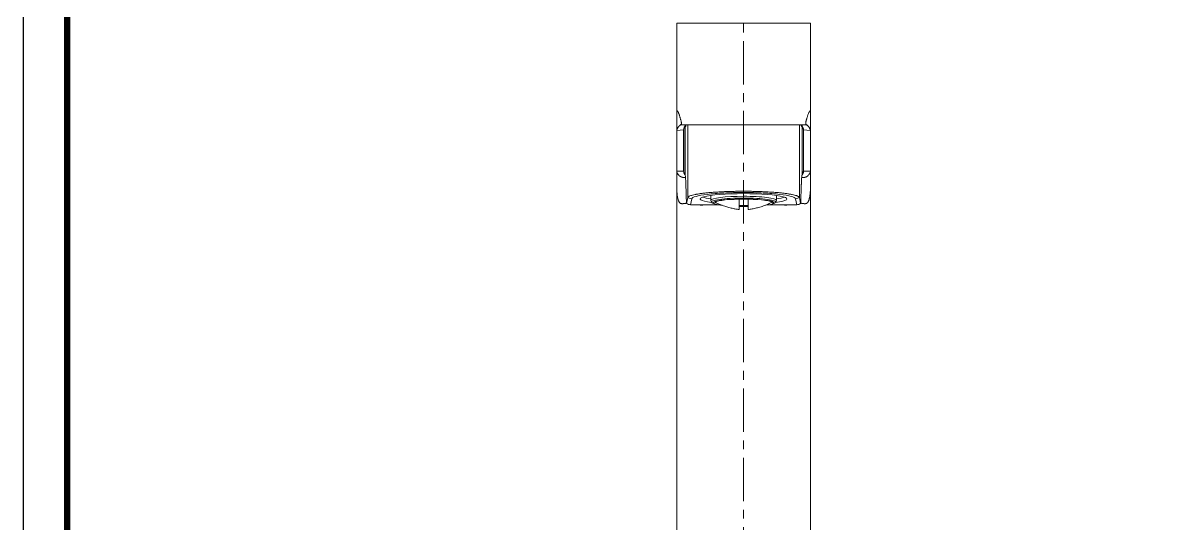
# Model space of a CAD drawing. Extents: x 0 to 790, y 0 to 579.
# Drawn here: x 0 to 331.9, y 239.8 to 384.1 of the extents above; entities that cross this region are included whole.
import ezdxf

# ---------------------------------------------------------------- set-up
doc = ezdxf.new("R2010")
doc.units = 0
doc.header["$LTSCALE"] = 10
doc.header["$MEASUREMENT"] = 0
doc.linetypes.add('CENTER', pattern=[2, 1.25, -0.25, 0.25, -0.25])
doc.layers.get('0').update_dxf_attribs({"linetype": 'CONTINUOUS'})
doc.layers.add('1', color=7, linetype='CONTINUOUS')
doc.layers.add('BODY', color=7, linetype='CONTINUOUS')

msp = doc.modelspace()

# ---------------------------------------------------------------- linework, layer by layer
at = {"ltscale": 0.5}
msp.add_lwpolyline([(0, 0), (789.88, 0), (789.88, 578.76), (0, 578.76)], close=True, dxfattribs=at)
at = {"color": 5, "linetype": 'ByBlock', "lineweight": 200, "const_width": 1.82}
msp.add_lwpolyline([(12.7, 24.78), (777.1, 24.78), (777.1, 565.32), (12.7, 565.32)], close=True, dxfattribs=at)
at = {"layer": '1', "color": 7, "linetype": 'Continuous', "lineweight": 18}
for p, q in [((188.51, 384.11), (188.51, 362.31)), ((207.76, 384.11), (188.51, 384.11)), ((207.76, 384.11), (227.01, 384.11)), ((227.01, 362.31), (227.01, 384.11)), ((188.51, 362.31), (188.51, 224.11)), ((227.01, 224.11), (227.01, 362.31)), ((190.48, 353.35), (188.51, 353.14)), ((190.53, 341.48), (190.53, 353.36)), ((191.67, 354.81), (191.15, 354.81)), ((191.67, 354.81), (223.85, 354.81)), ((224.37, 354.81), (223.85, 354.81)), ((224.99, 341.48), (224.99, 353.36)), ((227, 353.14), (225.04, 353.35)), ((191.01, 339.58), (190.68, 339.58)), ((224.84, 339.58), (224.51, 339.58)), ((191.67, 333.84), (191.31, 332.15)), ((198.31, 334.44), (198.31, 333.05)), ((206.46, 333.36), (206.46, 333.35)), ((207.26, 333.36), (206.46, 333.36)), ((209.06, 333.36), (208.26, 333.36)), ((209.06, 333.36), (209.06, 333.35)), ((217.21, 333.05), (217.21, 334.44)), ((223.85, 333.84), (224.21, 332.15)), ((206.46, 331.34), (207.26, 331.34)), ((208.26, 331.34), (209.06, 331.34))]:
    msp.add_line(p, q, dxfattribs=at)
at = {"layer": '1', "color": 7, "linetype": 'Continuous', "lineweight": 13}
for p, q in [((188.51, 353.14), (188.51, 353.14)), ((190.53, 353.36), (190.48, 353.35)), ((190.48, 341.48), (190.48, 353.35)), ((190.87, 340.5), (190.87, 354.32)), ((191.67, 333.84), (191.67, 354.81)), ((223.85, 333.84), (223.85, 354.81)), ((224.65, 340.5), (224.65, 354.32)), ((225.04, 353.35), (224.99, 353.36)), ((225.04, 341.48), (225.04, 353.35)), ((227, 353.14), (227.01, 353.14)), ((188.51, 341.48), (190.48, 341.48)), ((190.53, 341.48), (190.48, 341.48)), ((225.04, 341.48), (224.99, 341.48)), ((227.01, 341.48), (225.04, 341.48)), ((192.81, 333.49), (192.44, 331.77)), ((207.76, 334.97), (207.76, 334.2)), ((207.76, 334.2), (207.76, 333.68)), ((207.76, 333.68), (207.76, 333.42)), ((223.08, 331.77), (222.71, 333.49)), ((192.44, 331.77), (200.44, 331.75)), ((207.76, 331.51), (207.76, 331.34)), ((215, 331.75), (223.08, 331.77))]:
    msp.add_line(p, q, dxfattribs=at)
at = {"layer": '1', "color": 7, "linetype": 'Continuous', "lineweight": 18}
for centre, start, end in [((192.44, 333.66), 233.0688, 270.0275), ((223.08, 333.66), 270.1786, 306.9312)]:
    msp.add_arc(centre, 1.9, start, end, dxfattribs=at)
for centre, major_axis, ratio, start_param, end_param in [((191.3, 333.66), (0, 1.52), 0.026177, 2.298766, 3.26359), ((207.76, 333.44), (12.5, 0), 0.121869, 1.570796, 3.881585), ((207.76, 334.44), (-12.5, 0), 0.121869, 0.331782, 0.713583), ((207.76, 332.35), (-8.3, 0), 0.121869, 4.869663, 6.283185), ((207.76, 332.65), (8.3, 0), 0.121869, 3.289296, 3.380747), ((207.76, 332.35), (8.75, 0), 0.121869, 1.570796, 2.734167), ((207.76, 332.35), (-8.3, 0), 0.121869, 4.712389, 4.772666), ((207.76, 333.44), (12.5, 0), 0.121869, 5.544715, 7.853982), ((207.76, 332.35), (8.75, 0), 0.121869, 0.319461, 1.570796), ((207.76, 332.35), (-8.3, 0), 0.121869, 4.652112, 4.712389), ((207.76, 332.35), (-8.3, 0), 0.121869, 3.141593, 4.555115), ((207.76, 332.35), (8.75, 0), 0.121869, 5.51536, 5.906243), ((207.76, 332.65), (8.3, 0), 0.121869, 6.042755, 6.135481), ((207.76, 334.44), (12.5, 0), 0.121869, 5.569602, 5.951404), ((224.22, 333.66), (0, -1.52), 0.026177, 6.161054, 7.125983), ((207.76, 332.35), (-8.3, 0), 0.121869, 1.510519, 1.570796), ((207.76, 332.35), (-8.3, 0), 0.121869, 1.570796, 1.631074), ((207.76, 332.35), (8.75, 0), 0.121869, 4.712389, 4.863235)]:
    msp.add_ellipse(centre, major_axis=major_axis, ratio=ratio, start_param=start_param, end_param=end_param, dxfattribs=at)
at = {"layer": '1', "color": 7, "linetype": 'Continuous', "lineweight": 13}
for centre, major_axis, ratio, start_param, end_param in [((192.44, 333.66), (1.86, -0.4), 0.992211, 4.279796, 4.920919), ((207.76, 332.56), (9.24, 0), 0.121869, 1.570796, 3.279675), ((207.76, 333.05), (9.45, 0), 0.121869, 1.570796, 3.136929), ((207.76, 332.35), (8.75, 0), 0.121869, 2.734167, 3.909908), ((207.76, 333.05), (9.45, 0), 0.121869, 6.278522, 7.853982), ((207.76, 332.56), (9.24, 0), 0.121869, 6.155411, 7.853982), ((207.76, 332.35), (8.75, 0), 0.121869, 5.906243, 6.602646), ((223.08, 333.66), (1.86, 0.4), 0.992211, 4.503859, 5.144982), ((207.76, 332.35), (8.75, 0), 0.121869, 4.563163, 4.712389)]:
    msp.add_ellipse(centre, major_axis=major_axis, ratio=ratio, start_param=start_param, end_param=end_param, dxfattribs=at)
at = {"layer": '1', "color": 7, "linetype": 'Continuous', "lineweight": 18}
for points, knots in [([(189.79, 354.92), (189.8, 354.96), (189.81, 355.01), (189.83, 355.09), (189.83, 355.12), (189.84, 355.18), (189.84, 355.24), (189.84, 355.31), (189.83, 355.38), (189.83, 355.42), (189.81, 355.53), (189.8, 355.61), (189.76, 355.78), (189.74, 355.87), (189.69, 356.05), (189.66, 356.15), (189.62, 356.3), (189.61, 356.35), (189.58, 356.45), (189.57, 356.5), (189.52, 356.65), (189.49, 356.76), (189.43, 356.98), (189.4, 357.09), (189.33, 357.31), (189.3, 357.42), (189.24, 357.59), (189.23, 357.64), (189.19, 357.75), (189.17, 357.81), (189.11, 357.97), (189.07, 358.07), (188.98, 358.28), (188.93, 358.37), (188.83, 358.55), (188.78, 358.63), (188.67, 358.78), (188.62, 358.84), (188.54, 358.9), (188.53, 358.92), (188.51, 358.93)], [0, 0, 0, 0, 0.0625, 0.0625, 0.09375, 0.09375, 0.125, 0.15625, 0.15625, 0.1875, 0.1875, 0.25, 0.25, 0.3125, 0.3125, 0.375, 0.375, 0.40625, 0.40625, 0.4375, 0.4375, 0.5, 0.5, 0.5625, 0.5625, 0.625, 0.625, 0.65625, 0.65625, 0.6875, 0.6875, 0.75, 0.75, 0.8125, 0.8125, 0.875, 0.875, 0.9375, 0.9375, 0.9560745, 0.9560745, 0.9560745, 0.9560745]), ([(227.01, 358.93), (226.99, 358.92), (226.98, 358.9), (226.93, 358.86), (226.9, 358.83), (226.86, 358.79), (226.85, 358.77), (226.82, 358.74), (226.8, 358.72), (226.74, 358.63), (226.69, 358.54), (226.59, 358.37), (226.54, 358.27), (226.45, 358.07), (226.41, 357.96), (226.33, 357.75), (226.29, 357.64), (226.22, 357.42), (226.18, 357.31), (226.12, 357.08), (226.09, 356.97), (226.03, 356.76), (226, 356.65), (225.94, 356.44), (225.91, 356.34), (225.86, 356.15), (225.83, 356.05), (225.78, 355.87), (225.76, 355.78), (225.72, 355.61), (225.7, 355.53), (225.69, 355.42), (225.69, 355.38), (225.68, 355.31), (225.68, 355.24), (225.68, 355.18), (225.69, 355.12), (225.69, 355.09), (225.71, 355.01), (225.72, 354.96), (225.73, 354.92)], [0.0439458, 0.0439458, 0.0439458, 0.0439458, 0.0625, 0.0625, 0.09375, 0.09375, 0.109375, 0.109375, 0.125, 0.125, 0.1875, 0.1875, 0.25, 0.25, 0.3125, 0.3125, 0.375, 0.375, 0.4375, 0.4375, 0.5, 0.5, 0.5625, 0.5625, 0.625, 0.625, 0.6875, 0.6875, 0.75, 0.75, 0.8125, 0.8125, 0.84375, 0.84375, 0.875, 0.90625, 0.90625, 0.9375, 0.9375, 1, 1, 1, 1]), ([(188.53, 353.38), (188.53, 353.37), (188.52, 353.36), (188.51, 353.34), (188.51, 353.33)], [0, 0, 0, 0, 0.207629, 0.3018278, 0.3018278, 0.3018278, 0.3018278]), ([(188.54, 353.4), (188.54, 353.4), (188.54, 353.39), (188.53, 353.39), (188.53, 353.39), (188.53, 353.38), (188.53, 353.38), (188.53, 353.38), (188.53, 353.38), (188.53, 353.38), (188.53, 353.38), (188.53, 353.38)], [0, 0, 0, 0, 0.189028, 0.358564, 0.508611, 0.639171, 0.750247, 0.841846, 0.913981, 0.966676, 1, 1, 1, 1]), ([(189.02, 354.24), (189.02, 354.24), (189.01, 354.23), (189, 354.22), (188.99, 354.21), (188.98, 354.19), (188.97, 354.18), (188.96, 354.17), (188.96, 354.16), (188.95, 354.15), (188.94, 354.14), (188.93, 354.12), (188.92, 354.11), (188.92, 354.1), (188.91, 354.09), (188.9, 354.08), (188.89, 354.07), (188.88, 354.06), (188.88, 354.04), (188.87, 354.03), (188.86, 354.02), (188.86, 354.01), (188.85, 354), (188.84, 353.99), (188.84, 353.98), (188.83, 353.97), (188.82, 353.96), (188.82, 353.95), (188.81, 353.94), (188.8, 353.93), (188.8, 353.92), (188.79, 353.91), (188.79, 353.9), (188.78, 353.89), (188.78, 353.88), (188.77, 353.87), (188.77, 353.86), (188.76, 353.85), (188.75, 353.84), (188.75, 353.83), (188.74, 353.82), (188.74, 353.82), (188.73, 353.81), (188.73, 353.8), (188.73, 353.79), (188.72, 353.78), (188.72, 353.77), (188.71, 353.76), (188.71, 353.76), (188.7, 353.75), (188.7, 353.74), (188.69, 353.73), (188.69, 353.73), (188.69, 353.72), (188.68, 353.71), (188.67, 353.69), (188.66, 353.67), (188.65, 353.64), (188.63, 353.62), (188.62, 353.59), (188.6, 353.56), (188.59, 353.52), (188.57, 353.48), (188.55, 353.44), (188.54, 353.41), (188.54, 353.4)], [0, 0, 0, 0, 0.008796, 0.01762, 0.02647, 0.035348, 0.044253, 0.053186, 0.062146, 0.071135, 0.080151, 0.089195, 0.098267, 0.107367, 0.116496, 0.125652, 0.134838, 0.144052, 0.153294, 0.162565, 0.171866, 0.181195, 0.190553, 0.19994, 0.209356, 0.218802, 0.228277, 0.237782, 0.247316, 0.25688, 0.266474, 0.276097, 0.285751, 0.295434, 0.305148, 0.314892, 0.324666, 0.33447, 0.344305, 0.354171, 0.364066, 0.373993, 0.383951, 0.393939, 0.403958, 0.414008, 0.424089, 0.434202, 0.444345, 0.45452, 0.464726, 0.474964, 0.485233, 0.495534, 0.505866, 0.532615, 0.564399, 0.60122, 0.643077, 0.68997, 0.741901, 0.798869, 0.860875, 0.927918, 1, 1, 1, 1]), ([(189.73, 354.83), (189.72, 354.82), (189.71, 354.82), (189.69, 354.81), (189.67, 354.8), (189.66, 354.79), (189.64, 354.78), (189.62, 354.77), (189.6, 354.76), (189.58, 354.74), (189.57, 354.73), (189.55, 354.72), (189.53, 354.71), (189.51, 354.7), (189.49, 354.68), (189.47, 354.67), (189.46, 354.66), (189.44, 354.65), (189.42, 354.63), (189.4, 354.62), (189.38, 354.6), (189.37, 354.59), (189.35, 354.58), (189.33, 354.56), (189.31, 354.55), (189.29, 354.53), (189.28, 354.51), (189.26, 354.5), (189.24, 354.48), (189.22, 354.46), (189.21, 354.45), (189.19, 354.43), (189.17, 354.41), (189.15, 354.4), (189.14, 354.38), (189.12, 354.36), (189.1, 354.34), (189.09, 354.32), (189.07, 354.3), (189.05, 354.28), (189.04, 354.26), (189.03, 354.25), (189.02, 354.24)], [0, 0, 0, 0, 0.02419, 0.048421, 0.072693, 0.097005, 0.121358, 0.145752, 0.170187, 0.194664, 0.219181, 0.243739, 0.268339, 0.29298, 0.317663, 0.342387, 0.367153, 0.39196, 0.416809, 0.4417, 0.466633, 0.491608, 0.516624, 0.541683, 0.566784, 0.591928, 0.617113, 0.642341, 0.667611, 0.692923, 0.718279, 0.743676, 0.769116, 0.794599, 0.820124, 0.845693, 0.871303, 0.896957, 0.922654, 0.948393, 0.974175, 1, 1, 1, 1]), ([(189.72, 354.81), (189.71, 354.81), (189.71, 354.81), (189.72, 354.82), (189.72, 354.82), (189.73, 354.83)], [0, 0, 0, 0, 0.5, 0.5, 1, 1, 1, 1]), ([(191.12, 354.81), (190.89, 354.81), (190.66, 354.81), (190.19, 354.81), (189.95, 354.81), (189.72, 354.81)], [0, 0, 0, 0, 0.481723, 0.481723, 1, 1, 1, 1]), ([(189.73, 354.83), (189.74, 354.84), (189.75, 354.85), (189.77, 354.88), (189.78, 354.9), (189.79, 354.92)], [0, 0, 0, 0, 0.5, 0.5, 1, 1, 1, 1]), ([(190.53, 353.36), (190.53, 353.38), (190.53, 353.4), (190.53, 353.42), (190.53, 353.43), (190.53, 353.45), (190.53, 353.46), (190.53, 353.48), (190.53, 353.5), (190.54, 353.53), (190.54, 353.55), (190.54, 353.58), (190.54, 353.59), (190.55, 353.62), (190.55, 353.63), (190.56, 353.67), (190.56, 353.7), (190.57, 353.73), (190.57, 353.74), (190.58, 353.76), (190.58, 353.77), (190.59, 353.8), (190.6, 353.82), (190.61, 353.87), (190.62, 353.9), (190.64, 353.95), (190.65, 353.98), (190.67, 354.02), (190.68, 354.04), (190.7, 354.08), (190.71, 354.1), (190.73, 354.13), (190.74, 354.15), (190.76, 354.19), (190.78, 354.21), (190.8, 354.25), (190.82, 354.26), (190.84, 354.29), (190.85, 354.3), (190.86, 354.31), (190.86, 354.31), (190.87, 354.31)], [0, 0, 0, 0, 0.015625, 0.015625, 0.023437, 0.023437, 0.03125, 0.03125, 0.046875, 0.046875, 0.0625, 0.0625, 0.078125, 0.078125, 0.09375, 0.09375, 0.125, 0.125, 0.140625, 0.140625, 0.15625, 0.15625, 0.1875, 0.1875, 0.25, 0.25, 0.3125, 0.3125, 0.375, 0.375, 0.4375, 0.4375, 0.5, 0.5, 0.625, 0.625, 0.75, 0.75, 0.875, 0.875, 1, 1, 1, 1]), ([(190.87, 354.31), (190.9, 354.31), (190.93, 354.32), (191, 354.32), (191.04, 354.33), (191.08, 354.33)], [0, 0, 0, 0, 0.44079, 0.44079, 1, 1, 1, 1]), ([(191.08, 354.34), (191.09, 354.35), (191.09, 354.35), (191.09, 354.36), (191.09, 354.37), (191.1, 354.39), (191.1, 354.4), (191.1, 354.42), (191.11, 354.44), (191.11, 354.49), (191.12, 354.53), (191.12, 354.61), (191.13, 354.65), (191.13, 354.69)], [0, 0, 0, 0, 0.125, 0.125, 0.25, 0.25, 0.375, 0.375, 0.5, 0.5, 0.75, 0.75, 1, 1, 1, 1]), ([(224.39, 354.69), (224.39, 354.65), (224.4, 354.61), (224.4, 354.53), (224.41, 354.49), (224.42, 354.42), (224.42, 354.4), (224.43, 354.37), (224.43, 354.36), (224.43, 354.35), (224.43, 354.35), (224.44, 354.34)], [0, 0, 0, 0, 0.25, 0.25, 0.5, 0.5, 0.75, 0.75, 0.875, 0.875, 1, 1, 1, 1]), ([(225.8, 354.81), (225.57, 354.81), (225.33, 354.81), (224.86, 354.81), (224.63, 354.81), (224.4, 354.81)], [0, 0, 0, 0, 0.51842, 0.51842, 1, 1, 1, 1]), ([(224.44, 354.33), (224.47, 354.33), (224.5, 354.33), (224.57, 354.32), (224.61, 354.32), (224.65, 354.31)], [0, 0, 0, 0, 0.425732, 0.425732, 1, 1, 1, 1]), ([(224.65, 354.31), (224.65, 354.31), (224.66, 354.31), (224.67, 354.3), (224.68, 354.29), (224.7, 354.26), (224.72, 354.25), (224.74, 354.21), (224.76, 354.19), (224.78, 354.15), (224.79, 354.13), (224.81, 354.1), (224.82, 354.08), (224.83, 354.05), (224.84, 354.04), (224.85, 354.02), (224.85, 354.01), (224.87, 353.98), (224.88, 353.95), (224.9, 353.9), (224.91, 353.87), (224.92, 353.81), (224.93, 353.8), (224.94, 353.76), (224.95, 353.74), (224.95, 353.7), (224.96, 353.69), (224.96, 353.67), (224.96, 353.66), (224.97, 353.62), (224.98, 353.59), (224.98, 353.55), (224.98, 353.53), (224.99, 353.5), (224.99, 353.48), (224.99, 353.45), (224.99, 353.43), (224.99, 353.39), (224.99, 353.38), (224.99, 353.36)], [0, 0, 0, 0, 0.125, 0.125, 0.25, 0.25, 0.375, 0.375, 0.5, 0.5, 0.5625, 0.5625, 0.625, 0.625, 0.65625, 0.65625, 0.6875, 0.6875, 0.75, 0.75, 0.8125, 0.8125, 0.84375, 0.84375, 0.875, 0.875, 0.890625, 0.890625, 0.90625, 0.90625, 0.9375, 0.9375, 0.953125, 0.953125, 0.96875, 0.96875, 0.984375, 0.984375, 1, 1, 1, 1]), ([(225.73, 354.92), (225.74, 354.9), (225.75, 354.88), (225.77, 354.85), (225.78, 354.84), (225.79, 354.83)], [0, 0, 0, 0, 0.5, 0.5, 1, 1, 1, 1]), ([(225.79, 354.83), (225.86, 354.8), (225.92, 354.76), (226.01, 354.7), (226.05, 354.68), (226.11, 354.64), (226.14, 354.61), (226.2, 354.56), (226.23, 354.54), (226.29, 354.48), (226.32, 354.46), (226.38, 354.4), (226.41, 354.37), (226.46, 354.31), (226.49, 354.28), (226.51, 354.25)], [0, 0, 0, 0, 0.25, 0.25, 0.375, 0.375, 0.5, 0.5, 0.625, 0.625, 0.75, 0.75, 0.875, 0.875, 1, 1, 1, 1]), ([(225.79, 354.83), (225.8, 354.82), (225.8, 354.82), (225.81, 354.81), (225.81, 354.81), (225.8, 354.81)], [0, 0, 0, 0, 0.5, 0.5, 1, 1, 1, 1]), ([(226.51, 354.25), (226.55, 354.2), (226.58, 354.16), (226.63, 354.09), (226.64, 354.07), (226.67, 354.03), (226.68, 354), (226.71, 353.96), (226.72, 353.94), (226.75, 353.9), (226.76, 353.88), (226.79, 353.83), (226.81, 353.79), (226.84, 353.72), (226.86, 353.69), (226.89, 353.63), (226.9, 353.6), (226.92, 353.56), (226.93, 353.55), (226.94, 353.52), (226.95, 353.5), (226.96, 353.47), (226.96, 353.46), (226.97, 353.44), (226.97, 353.44), (226.97, 353.43), (226.98, 353.43), (226.98, 353.42), (226.98, 353.41), (226.98, 353.41), (226.98, 353.41), (226.98, 353.4), (226.99, 353.4), (226.99, 353.4)], [0, 0, 0, 0, 0.125, 0.125, 0.1875, 0.1875, 0.25, 0.25, 0.3125, 0.3125, 0.375, 0.375, 0.5, 0.5, 0.625, 0.625, 0.75, 0.75, 0.8125, 0.8125, 0.875, 0.875, 0.9375, 0.9375, 0.953125, 0.953125, 0.96875, 0.96875, 0.984375, 0.984375, 0.992188, 0.992188, 1, 1, 1, 1]), ([(227.01, 353.33), (227.01, 353.34), (227, 353.36), (226.99, 353.37), (226.99, 353.38)], [0.6948443, 0.6948443, 0.6948443, 0.6948443, 0.7887907, 1, 1, 1, 1]), ([(190.18, 339.64), (190.2, 339.63), (190.25, 339.62), (190.32, 339.61), (190.39, 339.6), (190.43, 339.6), (190.46, 339.59), (190.5, 339.59), (190.54, 339.58), (190.58, 339.58), (190.63, 339.58), (190.66, 339.58), (190.68, 339.58)], [0, 0, 0, 0, 0.125079, 0.289747, 0.455109, 0.510942, 0.57411, 0.644615, 0.722457, 0.807634, 0.900149, 1, 1, 1, 1]), ([(190.82, 340.56), (190.81, 340.57), (190.8, 340.58), (190.78, 340.61), (190.77, 340.62), (190.75, 340.66), (190.74, 340.68), (190.71, 340.72), (190.7, 340.75), (190.68, 340.79), (190.67, 340.8), (190.66, 340.84), (190.65, 340.85), (190.63, 340.89), (190.63, 340.91), (190.61, 340.96), (190.6, 340.98), (190.59, 341.03), (190.58, 341.06), (190.57, 341.11), (190.57, 341.12), (190.56, 341.16), (190.55, 341.17), (190.55, 341.21), (190.54, 341.23), (190.54, 341.27), (190.54, 341.28), (190.54, 341.3), (190.53, 341.31), (190.53, 341.35), (190.53, 341.37), (190.53, 341.41), (190.53, 341.42), (190.53, 341.45), (190.53, 341.46), (190.53, 341.48)], [0, 0, 0, 0, 0.125, 0.125, 0.25, 0.25, 0.375, 0.375, 0.5, 0.5, 0.5625, 0.5625, 0.625, 0.625, 0.6875, 0.6875, 0.75, 0.75, 0.8125, 0.8125, 0.84375, 0.84375, 0.875, 0.875, 0.90625, 0.90625, 0.921875, 0.921875, 0.9375, 0.9375, 0.96875, 0.96875, 0.984375, 0.984375, 1, 1, 1, 1]), ([(190.87, 340.5), (190.86, 340.51), (190.86, 340.52), (190.84, 340.54), (190.83, 340.55), (190.82, 340.56)], [0, 0, 0, 0, 0.5, 0.5, 1, 1, 1, 1]), ([(191.07, 338.72), (191.06, 338.98), (191.03, 339.34), (191, 339.68), (190.99, 339.81), (190.98, 339.87), (190.98, 339.89), (190.98, 339.93), (190.98, 339.95), (190.96, 340.12), (190.94, 340.23), (190.9, 340.41), (190.89, 340.47), (190.87, 340.5)], [0, 0, 0, 0, 0.25, 0.375, 0.4375, 0.4375, 0.46875, 0.46875, 0.5, 0.5, 0.75, 0.75, 1, 1, 1, 1]), ([(191.12, 337.55), (191.11, 337.67), (191.11, 337.78), (191.1, 337.95), (191.1, 338), (191.1, 338.11), (191.1, 338.16), (191.09, 338.31), (191.09, 338.41), (191.08, 338.53), (191.08, 338.57), (191.08, 338.65), (191.08, 338.68), (191.07, 338.72)], [0, 0, 0, 0, 0.25, 0.25, 0.375, 0.375, 0.5, 0.5, 0.75, 0.75, 0.875, 0.875, 1, 1, 1, 1]), ([(224.45, 338.72), (224.44, 338.69), (224.44, 338.65), (224.44, 338.57), (224.44, 338.53), (224.43, 338.45), (224.43, 338.4), (224.43, 338.31), (224.43, 338.26), (224.42, 338.16), (224.42, 338.11), (224.42, 338), (224.42, 337.95), (224.41, 337.78), (224.41, 337.67), (224.4, 337.55)], [0, 0, 0, 0, 0.125, 0.125, 0.25, 0.25, 0.375, 0.375, 0.5, 0.5, 0.625, 0.625, 0.75, 0.75, 1, 1, 1, 1]), ([(224.65, 340.5), (224.63, 340.47), (224.62, 340.41), (224.59, 340.28), (224.58, 340.23), (224.57, 340.15), (224.57, 340.14), (224.56, 340.1), (224.56, 340.09), (224.55, 340.04), (224.52, 339.72), (224.48, 339.25), (224.45, 338.72)], [0, 0, 0, 0, 0.25, 0.25, 0.375, 0.375, 0.40625, 0.40625, 0.4375, 0.4375, 0.5, 1, 1, 1, 1]), ([(224.7, 340.56), (224.69, 340.55), (224.68, 340.54), (224.66, 340.52), (224.66, 340.51), (224.65, 340.5)], [0, 0, 0, 0, 0.5, 0.5, 1, 1, 1, 1]), ([(224.99, 341.48), (224.99, 341.45), (224.99, 341.42), (224.99, 341.39), (224.99, 341.37), (224.99, 341.35), (224.99, 341.33), (224.98, 341.3), (224.98, 341.28), (224.98, 341.24), (224.97, 341.23), (224.97, 341.21), (224.97, 341.2), (224.97, 341.17), (224.96, 341.16), (224.95, 341.12), (224.95, 341.11), (224.94, 341.07), (224.94, 341.06), (224.93, 341.03), (224.93, 341.02), (224.92, 340.98), (224.91, 340.96), (224.89, 340.91), (224.88, 340.89), (224.87, 340.86), (224.86, 340.84), (224.85, 340.81), (224.85, 340.8), (224.84, 340.79), (224.84, 340.78), (224.82, 340.75), (224.81, 340.72), (224.78, 340.68), (224.77, 340.66), (224.75, 340.62), (224.74, 340.61), (224.72, 340.58), (224.71, 340.57), (224.7, 340.56)], [0, 0, 0, 0, 0.03125, 0.03125, 0.046875, 0.046875, 0.0625, 0.0625, 0.09375, 0.09375, 0.109375, 0.109375, 0.125, 0.125, 0.15625, 0.15625, 0.1875, 0.1875, 0.21875, 0.21875, 0.25, 0.25, 0.3125, 0.3125, 0.375, 0.375, 0.4375, 0.4375, 0.46875, 0.46875, 0.5, 0.5, 0.625, 0.625, 0.75, 0.75, 0.875, 0.875, 1, 1, 1, 1]), ([(191.14, 336.68), (191.14, 336.75), (191.14, 336.81), (191.13, 336.95), (191.13, 337.02), (191.13, 337.12), (191.13, 337.16), (191.12, 337.24), (191.12, 337.27), (191.12, 337.39), (191.12, 337.47), (191.12, 337.55)], [0, 0, 0, 0, 0.25, 0.25, 0.5, 0.5, 0.625, 0.625, 0.75, 0.75, 1, 1, 1, 1]), ([(191.15, 336.62), (191.15, 336.62), (191.15, 336.63), (191.15, 336.64), (191.15, 336.65), (191.15, 336.66), (191.15, 336.67), (191.14, 336.68)], [0, 0, 0, 0, 0.278191, 0.278191, 0.556383, 0.556383, 1, 1, 1, 1]), ([(191.27, 332.65), (191.26, 333.03), (191.25, 333.4), (191.24, 333.94), (191.23, 334.12), (191.22, 334.46), (191.22, 334.63), (191.21, 334.97), (191.2, 335.13), (191.19, 335.45), (191.18, 335.91), (191.16, 336.34), (191.15, 336.62)], [0, 0, 0, 0, 0.25, 0.25, 0.375, 0.375, 0.5, 0.5, 0.625, 0.625, 0.75, 1, 1, 1, 1]), ([(223.85, 333.86), (223.83, 333.92), (223.78, 333.98), (223.65, 334.1), (223.55, 334.16), (223.42, 334.22), (223.41, 334.23), (223.38, 334.24), (223.36, 334.25), (223.31, 334.27), (223.21, 334.31), (223.1, 334.36), (222.85, 334.44), (222.66, 334.49), (222.25, 334.6), (222.02, 334.65), (221.64, 334.73), (221.51, 334.75), (221.3, 334.79), (221.23, 334.8), (221.08, 334.83), (221.01, 334.84), (220.64, 334.9), (220.33, 334.95), (219.66, 335.04), (219.31, 335.08), (218.57, 335.16), (218.19, 335.2), (217.68, 335.25), (217.58, 335.26), (217.42, 335.27), (217.37, 335.27), (217.27, 335.28), (217.01, 335.31), (216.74, 335.33), (216.09, 335.38), (215.21, 335.43), (214.28, 335.48), (213.56, 335.52), (213.32, 335.53), (212.95, 335.54), (212.83, 335.55), (212.64, 335.55), (212.58, 335.56), (212.46, 335.56), (212.4, 335.56), (211.84, 335.58), (211.33, 335.6), (210.33, 335.62), (209.82, 335.63), (208.8, 335.64), (208.28, 335.64), (207.64, 335.64), (207.51, 335.64), (207.31, 335.64), (207.25, 335.64), (207.12, 335.64), (206.79, 335.64), (206.47, 335.64), (205.7, 335.63), (204.68, 335.61), (203.68, 335.58), (202.94, 335.56), (202.7, 335.55), (202.33, 335.53), (202.21, 335.53), (202.03, 335.52), (201.97, 335.52), (201.85, 335.51), (201.3, 335.49), (200.78, 335.46), (199.87, 335.4), (199.42, 335.38), (198.56, 335.31), (198.15, 335.28), (197.64, 335.23), (197.54, 335.22), (197.39, 335.21), (197.34, 335.2), (197.24, 335.19), (197, 335.17), (196.76, 335.14), (196.21, 335.08), (195.51, 334.99), (194.88, 334.9), (194.44, 334.83), (194.29, 334.81), (194.09, 334.77), (194.02, 334.76), (193.92, 334.74), (193.89, 334.73), (193.82, 334.72), (193.79, 334.71), (193.5, 334.65), (193.27, 334.6), (192.85, 334.49), (192.67, 334.44), (192.34, 334.33), (192.2, 334.27), (192.05, 334.2), (192.03, 334.19), (191.97, 334.16), (191.95, 334.14), (191.88, 334.1), (191.84, 334.07), (191.73, 333.98), (191.69, 333.92), (191.67, 333.86)], [0, 0, 0, 0, 0.03125, 0.03125, 0.0625, 0.0625, 0.066406, 0.066406, 0.070312, 0.070312, 0.078125, 0.09375, 0.09375, 0.125, 0.125, 0.15625, 0.15625, 0.171875, 0.171875, 0.179687, 0.179687, 0.1875, 0.1875, 0.21875, 0.21875, 0.25, 0.25, 0.28125, 0.28125, 0.289062, 0.289062, 0.292969, 0.292969, 0.296875, 0.3125, 0.3125, 0.34375, 0.375, 0.375, 0.390625, 0.390625, 0.398437, 0.398437, 0.402344, 0.402344, 0.40625, 0.40625, 0.4375, 0.4375, 0.46875, 0.46875, 0.5, 0.5, 0.507812, 0.507812, 0.511719, 0.511719, 0.515625, 0.53125, 0.53125, 0.5625, 0.59375, 0.59375, 0.609375, 0.609375, 0.617187, 0.617187, 0.621094, 0.621094, 0.625, 0.65625, 0.65625, 0.6875, 0.6875, 0.71875, 0.71875, 0.726562, 0.726562, 0.730469, 0.730469, 0.734375, 0.75, 0.75, 0.78125, 0.8125, 0.8125, 0.828125, 0.828125, 0.835937, 0.835937, 0.839844, 0.839844, 0.84375, 0.84375, 0.875, 0.875, 0.90625, 0.90625, 0.9375, 0.9375, 0.945312, 0.945312, 0.953125, 0.953125, 0.96875, 0.96875, 1, 1, 1, 1]), ([(224.37, 336.62), (224.36, 336.34), (224.35, 336.05), (224.33, 335.6), (224.33, 335.44), (224.32, 335.13), (224.31, 334.96), (224.3, 334.63), (224.3, 334.46), (224.29, 334.12), (224.27, 333.59), (224.26, 333.03), (224.25, 332.65)], [0, 0, 0, 0, 0.25, 0.25, 0.375, 0.375, 0.5, 0.5, 0.625, 0.625, 0.75, 1, 1, 1, 1]), ([(224.4, 337.55), (224.4, 337.47), (224.4, 337.39), (224.4, 337.27), (224.4, 337.24), (224.39, 337.16), (224.39, 337.12), (224.39, 337.02), (224.39, 336.95), (224.38, 336.81), (224.38, 336.75), (224.37, 336.68)], [0, 0, 0, 0, 0.25, 0.25, 0.375, 0.375, 0.5, 0.5, 0.75, 0.75, 1, 1, 1, 1]), ([(224.37, 336.68), (224.37, 336.68), (224.37, 336.67), (224.37, 336.66), (224.37, 336.65), (224.37, 336.64), (224.37, 336.63), (224.37, 336.62)], [0, 0, 0, 0, 0.278191, 0.278191, 0.556383, 0.556383, 1, 1, 1, 1]), ([(198.32, 333.08), (198.31, 333.06), (198.29, 332.93), (198.39, 332.66), (198.52, 332.47), (198.61, 332.4), (198.63, 332.38)], [0, 0, 0, 0, 0.04153, 0.467085, 0.865868, 1, 1, 1, 1]), ([(198.63, 332.38), (198.68, 332.34), (198.83, 332.22), (199.14, 332.07), (199.54, 331.94), (199.91, 331.86), (200.06, 331.83)], [0, 0, 0, 0, 0.131388, 0.385039, 0.78208, 1, 1, 1, 1]), ([(199.73, 332.41), (199.83, 332.35), (200.35, 332.08), (201.32, 331.67), (202.6, 331.21), (203.82, 330.86), (204.94, 330.62), (205.82, 330.47), (206.3, 330.42), (206.46, 330.41)], [0, 0, 0, 0, 0.048242, 0.249975, 0.442426, 0.623134, 0.788, 0.931273, 1, 1, 1, 1]), ([(206.46, 330.4), (206.46, 330.4), (206.46, 330.4), (206.46, 330.4), (206.46, 330.41), (206.46, 330.42), (206.46, 330.42), (206.46, 330.45), (206.46, 330.47), (206.46, 330.51), (206.46, 330.53), (206.46, 330.59), (206.46, 330.63), (206.46, 330.7), (206.46, 330.73), (206.46, 330.82), (206.46, 330.86), (206.46, 331), (206.46, 331.1), (206.46, 331.27), (206.46, 331.32), (206.46, 331.41), (206.46, 331.44), (206.46, 331.5), (206.46, 331.54), (206.46, 331.7), (206.46, 331.83), (206.46, 332.12), (206.46, 332.27), (206.46, 332.68), (206.46, 332.95), (206.46, 333.24)], [0, 0, 0, 0, 0.027218, 0.027218, 0.054728, 0.054728, 0.109748, 0.109748, 0.164768, 0.164768, 0.219788, 0.219788, 0.274808, 0.274808, 0.329829, 0.329829, 0.384849, 0.384849, 0.494889, 0.494889, 0.549909, 0.549909, 0.577419, 0.577419, 0.604929, 0.604929, 0.714969, 0.714969, 0.825009, 0.825009, 1, 1, 1, 1]), ([(209.06, 333.23), (209.06, 332.94), (209.06, 332.67), (209.06, 332.27), (209.06, 332.12), (209.06, 331.83), (209.06, 331.7), (209.06, 331.44), (209.06, 331.32), (209.06, 331.1), (209.06, 331), (209.06, 330.86), (209.06, 330.82), (209.06, 330.75), (209.06, 330.73), (209.06, 330.69), (209.06, 330.68), (209.06, 330.62), (209.06, 330.59), (209.06, 330.53), (209.06, 330.51), (209.06, 330.47), (209.06, 330.45), (209.06, 330.42), (209.06, 330.42), (209.06, 330.4), (209.06, 330.4), (209.06, 330.4), (209.06, 330.4), (209.06, 330.4)], [0, 0, 0, 0, 0.172899, 0.172899, 0.283096, 0.283096, 0.393293, 0.393293, 0.50349, 0.50349, 0.613687, 0.613687, 0.668786, 0.668786, 0.696335, 0.696335, 0.723885, 0.723885, 0.778983, 0.778983, 0.834082, 0.834082, 0.88918, 0.88918, 0.944279, 0.944279, 0.999377, 0.999377, 1, 1, 1, 1]), ([(209.06, 330.41), (209.25, 330.42), (209.85, 330.49), (210.87, 330.67), (212.15, 330.98), (213.5, 331.4), (214.72, 331.88), (215.46, 332.24), (215.75, 332.39)], [0, 0, 0, 0, 0.084459, 0.262441, 0.443443, 0.64656, 0.864598, 1, 1, 1, 1]), ([(216.06, 331.98), (216.1, 331.99), (216.36, 332.06), (216.61, 332.16), (216.85, 332.34), (216.92, 332.41)], [0, 0, 0, 0, 0.120367, 0.710781, 1, 1, 1, 1]), ([(216.92, 332.41), (216.93, 332.42), (217.01, 332.48), (217.15, 332.68), (217.19, 332.9), (217.2, 333.02)], [0, 0, 0, 0, 0.094431, 0.578032, 1, 1, 1, 1]), ([(200.06, 331.83), (200.13, 331.81), (200.44, 331.74), (200.96, 331.66), (201.41, 331.61), (201.56, 331.59)], [0, 0, 0, 0, 0.202123, 0.747812, 1, 1, 1, 1]), ([(206.38, 331.29), (206.46, 331.29), (206.92, 331.28), (207.38, 331.28), (207.76, 331.28)], [0, 0, 0, 0, 0.179064, 1, 1, 1, 1])]:
    msp.add_open_spline(points, degree=3, knots=knots, dxfattribs=at)
at = {"layer": '1', "color": 7, "linetype": 'Continuous', "lineweight": 13}
for points in [[(188.53, 353.38), (188.52, 353.3), (188.51, 353.22), (188.51, 353.14)], [(189.01, 354.25), (189.04, 354.3), (189.08, 354.35), (189.11, 354.41)], [(190.48, 353.35), (190.48, 353.91), (190.75, 354.45), (191.17, 354.81)], [(225.04, 353.35), (225.04, 353.91), (224.78, 354.45), (224.36, 354.81)], [(226.51, 354.25), (226.48, 354.3), (226.44, 354.35), (226.41, 354.41)]]:
    msp.add_open_spline(points, degree=3, dxfattribs=at)
for points, knots in [([(188.53, 353.4), (188.54, 353.4), (188.54, 353.42), (188.54, 353.43), (188.55, 353.45), (188.55, 353.47), (188.56, 353.48), (188.56, 353.49), (188.57, 353.51), (188.57, 353.52), (188.58, 353.55), (188.59, 353.57), (188.6, 353.59), (188.61, 353.61), (188.62, 353.63), (188.63, 353.66), (188.64, 353.68), (188.65, 353.7), (188.66, 353.73), (188.68, 353.76), (188.7, 353.79), (188.72, 353.83), (188.74, 353.87), (188.76, 353.91), (188.78, 353.95), (188.8, 353.99), (188.82, 354.02), (188.83, 354.04), (188.84, 354.06), (188.86, 354.08), (188.87, 354.1), (188.89, 354.13), (188.92, 354.17), (188.94, 354.2), (188.96, 354.23), (188.98, 354.26), (189.01, 354.29), (189.03, 354.32), (189.05, 354.35), (189.08, 354.38), (189.1, 354.4), (189.11, 354.41)], [0, 0, 0, 0, 0.019223, 0.037233, 0.054208, 0.070309, 0.085653, 0.100319, 0.116588, 0.140339, 0.170633, 0.206525, 0.231821, 0.258656, 0.286838, 0.316175, 0.34649, 0.377646, 0.40957, 0.442253, 0.486528, 0.528685, 0.56899, 0.607675, 0.644929, 0.680935, 0.715831, 0.72649, 0.740699, 0.758323, 0.779201, 0.80317, 0.830104, 0.859927, 0.879348, 0.898849, 0.918494, 0.938355, 0.958507, 0.979027, 1, 1, 1, 1]), ([(189.11, 354.41), (189.11, 354.41), (189.12, 354.42), (189.14, 354.44), (189.15, 354.46), (189.17, 354.47), (189.18, 354.49), (189.2, 354.51), (189.22, 354.52), (189.24, 354.54), (189.26, 354.56), (189.28, 354.58), (189.3, 354.59), (189.32, 354.61), (189.34, 354.63), (189.36, 354.65), (189.38, 354.67), (189.4, 354.68), (189.45, 354.72), (189.51, 354.76), (189.59, 354.82), (189.66, 354.86), (189.71, 354.88), (189.75, 354.91), (189.78, 354.92), (189.79, 354.92)], [0, 0, 0, 0, 0.025288, 0.050846, 0.076702, 0.102884, 0.129421, 0.156342, 0.183685, 0.211487, 0.239786, 0.268621, 0.29803, 0.328053, 0.358728, 0.390096, 0.422198, 0.455074, 0.488767, 0.605825, 0.741364, 0.822109, 0.8934, 0.953317, 1, 1, 1, 1]), ([(225.73, 354.92), (225.73, 354.92), (225.75, 354.92), (225.77, 354.91), (225.78, 354.9), (225.8, 354.89), (225.82, 354.88), (225.84, 354.87), (225.86, 354.86), (225.87, 354.85), (225.89, 354.84), (225.91, 354.83), (225.92, 354.82), (225.94, 354.81), (225.96, 354.8), (225.97, 354.78), (225.99, 354.77), (226.01, 354.76), (226.02, 354.75), (226.04, 354.74), (226.05, 354.73), (226.07, 354.72), (226.08, 354.71), (226.1, 354.7), (226.11, 354.68), (226.13, 354.67), (226.14, 354.66), (226.16, 354.65), (226.17, 354.64), (226.19, 354.63), (226.2, 354.61), (226.21, 354.6), (226.23, 354.59), (226.24, 354.58), (226.25, 354.57), (226.27, 354.56), (226.28, 354.54), (226.29, 354.53), (226.31, 354.52), (226.32, 354.51), (226.33, 354.49), (226.34, 354.48), (226.36, 354.47), (226.37, 354.46), (226.38, 354.44), (226.39, 354.43), (226.4, 354.42), (226.41, 354.41), (226.41, 354.41)], [0, 0, 0, 0, 0.026123, 0.05196, 0.077512, 0.102785, 0.127784, 0.152514, 0.176981, 0.201195, 0.225162, 0.248892, 0.272395, 0.295683, 0.318767, 0.341661, 0.364379, 0.386928, 0.40931, 0.431525, 0.453574, 0.475458, 0.49718, 0.518741, 0.540143, 0.56139, 0.582485, 0.603431, 0.624232, 0.644892, 0.665417, 0.685812, 0.70608, 0.72623, 0.746266, 0.766196, 0.786026, 0.805765, 0.825421, 0.845002, 0.864517, 0.883975, 0.903387, 0.922758, 0.942097, 0.961411, 0.980709, 1, 1, 1, 1]), ([(226.41, 354.41), (226.42, 354.4), (226.42, 354.39), (226.44, 354.38), (226.45, 354.37), (226.46, 354.35), (226.47, 354.34), (226.49, 354.32), (226.5, 354.3), (226.51, 354.29), (226.53, 354.27), (226.55, 354.24), (226.58, 354.2), (226.61, 354.15), (226.64, 354.12), (226.65, 354.1), (226.66, 354.08), (226.67, 354.07), (226.68, 354.05), (226.69, 354.04), (226.7, 354.02), (226.7, 354.01), (226.71, 354), (226.72, 353.98), (226.73, 353.97), (226.74, 353.95), (226.75, 353.93), (226.77, 353.9), (226.78, 353.88), (226.8, 353.83), (226.83, 353.78), (226.86, 353.72), (226.88, 353.68), (226.89, 353.64), (226.91, 353.62), (226.91, 353.6), (226.92, 353.58), (226.93, 353.57), (226.93, 353.55), (226.94, 353.54), (226.94, 353.52), (226.95, 353.51), (226.96, 353.49), (226.96, 353.48), (226.97, 353.46), (226.97, 353.44), (226.98, 353.42), (226.98, 353.4), (226.99, 353.4)], [0, 0, 0, 0, 0.008117, 0.016841, 0.026165, 0.036088, 0.046609, 0.05773, 0.069457, 0.081802, 0.094778, 0.108408, 0.149236, 0.182739, 0.208679, 0.226687, 0.238403, 0.250238, 0.262197, 0.274281, 0.286494, 0.298838, 0.311317, 0.323932, 0.336689, 0.349591, 0.375069, 0.401296, 0.419254, 0.462121, 0.533725, 0.598886, 0.656046, 0.703405, 0.729901, 0.754868, 0.778103, 0.799384, 0.818475, 0.83514, 0.856382, 0.876873, 0.89654, 0.915288, 0.934, 0.954161, 0.976046, 1, 1, 1, 1]), ([(226.99, 353.38), (226.99, 353.37), (226.99, 353.36), (226.99, 353.35), (227, 353.33), (227, 353.31), (227, 353.3), (227, 353.28), (227, 353.26), (227, 353.25), (227, 353.24), (227, 353.23), (227, 353.22), (227, 353.21), (227, 353.2), (227, 353.19), (227, 353.18), (227, 353.17), (227, 353.16), (227, 353.15), (227, 353.15), (227, 353.14)], [0, 0, 0, 0, 0.071437, 0.14288, 0.214337, 0.285814, 0.357318, 0.428856, 0.500437, 0.542067, 0.583651, 0.625218, 0.666797, 0.708417, 0.750108, 0.791819, 0.833454, 0.875052, 0.916651, 0.958287, 1, 1, 1, 1]), ([(188.51, 341.12), (188.52, 341.1), (188.54, 341.07), (188.57, 341.02), (188.6, 340.97), (188.63, 340.92), (188.66, 340.87), (188.69, 340.81), (188.73, 340.75), (188.78, 340.67), (188.82, 340.59), (188.87, 340.52), (188.93, 340.44), (189.01, 340.34), (189.08, 340.26), (189.14, 340.2), (189.17, 340.17), (189.2, 340.15), (189.23, 340.12), (189.25, 340.1), (189.27, 340.09), (189.29, 340.07), (189.3, 340.06), (189.33, 340.03), (189.37, 340.01), (189.42, 339.97), (189.46, 339.94), (189.51, 339.92), (189.55, 339.89), (189.6, 339.86), (189.64, 339.84), (189.69, 339.81), (189.75, 339.79), (189.82, 339.75), (189.92, 339.71), (190.04, 339.68), (190.13, 339.65), (190.17, 339.64), (190.18, 339.64)], [0.4192723, 0.4192723, 0.4192723, 0.4192723, 0.4661809, 0.4995021, 0.5302469, 0.5584181, 0.5840196, 0.6070564, 0.6369795, 0.6649921, 0.6830434, 0.700982, 0.7188195, 0.7408337, 0.7680804, 0.7741957, 0.7803065, 0.7864127, 0.7925145, 0.7986116, 0.8013222, 0.8046394, 0.8085634, 0.813094, 0.8223879, 0.831738, 0.8411448, 0.8506087, 0.8601302, 0.8697098, 0.8793479, 0.8890448, 0.8988011, 0.9183075, 0.9409637, 0.9667712, 0.9957307, 1, 1, 1, 1]), ([(190.9, 340.28), (190.9, 340.29), (190.88, 340.31), (190.85, 340.35), (190.83, 340.38), (190.8, 340.42), (190.78, 340.45), (190.76, 340.49), (190.74, 340.53), (190.71, 340.56), (190.69, 340.6), (190.67, 340.64), (190.66, 340.68), (190.64, 340.72), (190.62, 340.76), (190.61, 340.8), (190.59, 340.83), (190.58, 340.87), (190.57, 340.91), (190.55, 340.95), (190.54, 340.99), (190.53, 341.03), (190.52, 341.07), (190.52, 341.11), (190.51, 341.16), (190.5, 341.2), (190.5, 341.24), (190.49, 341.28), (190.49, 341.32), (190.48, 341.36), (190.48, 341.4), (190.48, 341.44), (190.48, 341.46), (190.48, 341.48)], [0, 0, 0, 0, 0.030266, 0.063927, 0.097495, 0.130971, 0.164355, 0.197646, 0.230846, 0.263953, 0.296968, 0.329891, 0.362722, 0.395461, 0.428107, 0.460661, 0.493124, 0.525494, 0.557772, 0.589958, 0.622052, 0.654054, 0.685964, 0.717781, 0.749507, 0.781141, 0.812682, 0.844132, 0.875489, 0.906755, 0.937929, 0.96901, 1, 1, 1, 1]), ([(224.64, 340.31), (224.64, 340.31), (224.65, 340.32), (224.67, 340.35), (224.69, 340.38), (224.72, 340.42), (224.74, 340.45), (224.76, 340.49), (224.78, 340.53), (224.81, 340.56), (224.83, 340.6), (224.84, 340.64), (224.86, 340.68), (224.88, 340.72), (224.9, 340.76), (224.91, 340.8), (224.93, 340.83), (224.94, 340.87), (224.95, 340.91), (224.97, 340.95), (224.98, 340.99), (224.99, 341.03), (225, 341.07), (225, 341.11), (225.01, 341.16), (225.02, 341.2), (225.02, 341.24), (225.03, 341.28), (225.03, 341.32), (225.04, 341.36), (225.04, 341.4), (225.04, 341.44), (225.04, 341.46), (225.04, 341.48)], [0, 0, 0, 0, 0.001497, 0.036156, 0.07072, 0.105189, 0.139563, 0.173842, 0.208027, 0.242116, 0.276111, 0.31001, 0.343815, 0.377525, 0.41114, 0.44466, 0.478086, 0.511416, 0.544652, 0.577793, 0.610839, 0.64379, 0.676647, 0.709408, 0.742075, 0.774647, 0.807125, 0.839507, 0.871795, 0.903989, 0.936087, 0.968091, 1, 1, 1, 1]), ([(224.84, 339.58), (224.85, 339.58), (224.86, 339.58), (224.88, 339.58), (224.91, 339.58), (224.94, 339.58), (224.97, 339.58), (225, 339.59), (225.03, 339.59), (225.07, 339.59), (225.11, 339.6), (225.15, 339.6), (225.19, 339.61), (225.23, 339.62), (225.28, 339.63), (225.34, 339.64), (225.4, 339.65), (225.45, 339.67), (225.5, 339.68), (225.54, 339.69), (225.64, 339.73), (225.78, 339.79), (225.96, 339.88), (226.12, 339.98), (226.22, 340.06), (226.28, 340.11), (226.31, 340.14), (226.34, 340.16), (226.36, 340.19), (226.39, 340.22), (226.42, 340.24), (226.44, 340.27), (226.46, 340.29), (226.47, 340.3), (226.49, 340.32), (226.51, 340.34), (226.52, 340.36), (226.54, 340.38), (226.55, 340.4), (226.57, 340.42), (226.59, 340.44), (226.61, 340.47), (226.64, 340.51), (226.66, 340.55), (226.7, 340.6), (226.75, 340.67), (226.8, 340.76), (226.84, 340.82), (226.87, 340.88), (226.9, 340.93), (226.93, 340.98), (226.96, 341.03), (226.98, 341.08), (227, 341.11), (227.01, 341.12)], [0, 0, 0, 0, 0.003886, 0.0082365, 0.0130515, 0.018331, 0.024075, 0.0302835, 0.0369565, 0.0440941, 0.0516961, 0.0597627, 0.0682938, 0.0772894, 0.0867495, 0.0991852, 0.1107424, 0.1214211, 0.1312215, 0.1401434, 0.1481869, 0.19146, 0.2281862, 0.252286, 0.2782991, 0.2837594, 0.2892018, 0.2946263, 0.3000329, 0.3054217, 0.3107927, 0.3161458, 0.3196072, 0.3231208, 0.3266869, 0.3303055, 0.3339766, 0.3377003, 0.3414768, 0.345306, 0.3491881, 0.3574773, 0.3656254, 0.3736336, 0.3815035, 0.4043722, 0.429227, 0.4560927, 0.4777092, 0.5014464, 0.5273089, 0.5553001, 0.5931274, 0.6221666, 0.6221666, 0.6221666, 0.6221666]), ([(191.29, 332.18), (191.27, 332.18), (191.22, 332.18), (191.13, 332.17), (191.03, 332.16), (190.92, 332.15), (190.81, 332.13), (190.71, 332.12), (190.64, 332.11), (190.57, 332.1), (190.51, 332.09), (190.44, 332.08), (190.37, 332.08), (190.3, 332.07), (190.23, 332.06), (190.17, 332.06), (190.11, 332.06), (190.03, 332.06), (189.94, 332.06), (189.84, 332.08), (189.75, 332.09), (189.64, 332.13), (189.5, 332.2), (189.35, 332.32), (189.22, 332.48), (189.1, 332.68), (188.99, 332.93), (188.89, 333.23), (188.8, 333.58), (188.72, 333.97), (188.65, 334.4), (188.59, 334.87), (188.54, 335.29), (188.52, 335.55), (188.51, 335.63)], [0, 0, 0, 0, 0.0054428, 0.0198392, 0.0310627, 0.0443317, 0.0596465, 0.0723216, 0.0827417, 0.0909067, 0.0968167, 0.1079856, 0.1186669, 0.1288614, 0.1385695, 0.1477922, 0.1565301, 0.1647845, 0.1813258, 0.1970475, 0.2119642, 0.2260929, 0.255643, 0.2843431, 0.3124562, 0.3402624, 0.3692167, 0.3995522, 0.4315175, 0.4653255, 0.4994414, 0.5360526, 0.5752604, 0.5936131, 0.5936131, 0.5936131, 0.5936131]), ([(227.01, 335.63), (227.01, 335.62), (227, 335.52), (226.98, 335.29), (226.94, 334.96), (226.89, 334.6), (226.84, 334.26), (226.79, 333.95), (226.73, 333.67), (226.68, 333.42), (226.62, 333.21), (226.56, 333.03), (226.5, 332.87), (226.43, 332.72), (226.36, 332.58), (226.29, 332.47), (226.22, 332.38), (226.17, 332.33), (226.13, 332.29), (226.08, 332.25), (226.04, 332.22), (225.99, 332.19), (225.94, 332.16), (225.89, 332.14), (225.83, 332.12), (225.77, 332.1), (225.71, 332.09), (225.65, 332.07), (225.59, 332.07), (225.52, 332.06), (225.45, 332.06), (225.38, 332.06), (225.3, 332.06), (225.21, 332.07), (225.11, 332.08), (225.01, 332.09), (224.91, 332.1), (224.84, 332.11), (224.78, 332.12), (224.73, 332.13), (224.67, 332.14), (224.62, 332.14), (224.58, 332.15), (224.53, 332.15), (224.49, 332.16), (224.45, 332.16), (224.41, 332.17), (224.37, 332.17), (224.34, 332.17), (224.31, 332.18), (224.28, 332.18), (224.26, 332.18), (224.24, 332.18), (224.23, 332.19), (224.23, 332.19)], [0.4061838, 0.4061838, 0.4061838, 0.4061838, 0.4093736, 0.4276289, 0.4567763, 0.4845723, 0.5110564, 0.5362742, 0.5602786, 0.5831309, 0.6018368, 0.6201116, 0.638009, 0.6555858, 0.672902, 0.6900207, 0.7070067, 0.7151388, 0.7234317, 0.7318937, 0.7405322, 0.7493546, 0.7583673, 0.7675769, 0.7769891, 0.7866096, 0.7964435, 0.8064956, 0.8167705, 0.8272725, 0.8380055, 0.8484888, 0.8599866, 0.8725008, 0.886033, 0.9005843, 0.9161558, 0.9238774, 0.9312583, 0.9382983, 0.9449975, 0.9513559, 0.9573734, 0.9630501, 0.968386, 0.9733811, 0.9780354, 0.9823488, 0.9863215, 0.9899533, 0.9932444, 0.9961946, 0.9988041, 1, 1, 1, 1]), ([(191.67, 333.86), (191.81, 333.76), (192.18, 333.55), (192.58, 333.49), (192.81, 333.49)], [0, 0, 0, 0, 0.394793, 1, 1, 1, 1]), ([(222.71, 333.49), (222.94, 333.49), (223.34, 333.55), (223.71, 333.76), (223.85, 333.86)], [0, 0, 0, 0, 0.605207, 1, 1, 1, 1]), ([(192.44, 331.76), (192.44, 331.76), (192.44, 331.76), (192.44, 331.76), (192.44, 331.76), (192.44, 331.76), (192.44, 331.76), (192.44, 331.76), (192.44, 331.76), (192.44, 331.76), (192.44, 331.76), (192.44, 331.76), (192.44, 331.76), (192.44, 331.76), (192.44, 331.76), (192.44, 331.76), (192.44, 331.76), (192.44, 331.76), (192.44, 331.76), (192.44, 331.76), (192.44, 331.77), (192.44, 331.77), (192.44, 331.77), (192.44, 331.77)], [0, 0, 0, 0, 0.00532, 0.011393, 0.018992, 0.028466, 0.03994, 0.053416, 0.06882, 0.086042, 0.104969, 0.125542, 0.143838, 0.165476, 0.190461, 0.218792, 0.250466, 0.315118, 0.3984, 0.500313, 0.629737, 0.7963, 1, 1, 1, 1]), ([(195.51, 331.67), (195.49, 331.67), (195.47, 331.68), (195.43, 331.68), (195.39, 331.68), (195.34, 331.68), (195.3, 331.68), (195.26, 331.68), (195.22, 331.69), (195.18, 331.69), (195.14, 331.69), (195.09, 331.7), (195.05, 331.7), (195.01, 331.7), (194.97, 331.71), (194.92, 331.71), (194.88, 331.72), (194.84, 331.72), (194.79, 331.72), (194.75, 331.73), (194.67, 331.74), (194.6, 331.75), (194.54, 331.76), (194.53, 331.76)], [0, 0, 0, 0, 0.040256, 0.080805, 0.121648, 0.162787, 0.20422, 0.245951, 0.287978, 0.330302, 0.372925, 0.415847, 0.459068, 0.502589, 0.546411, 0.590535, 0.63496, 0.679688, 0.724718, 0.770052, 0.81569, 0.968945, 1, 1, 1, 1]), ([(195.51, 331.67), (195.52, 331.67), (195.55, 331.67), (195.59, 331.67), (195.63, 331.67), (195.68, 331.67), (195.73, 331.68), (195.79, 331.68), (195.84, 331.68), (195.9, 331.68), (195.97, 331.68), (196.04, 331.69), (196.11, 331.69), (196.18, 331.7), (196.26, 331.71), (196.34, 331.72), (196.44, 331.73), (196.51, 331.74), (196.55, 331.74)], [0, 0, 0, 0, 0.037456, 0.07793, 0.121425, 0.167942, 0.217484, 0.270054, 0.325656, 0.384295, 0.445978, 0.51071, 0.5785, 0.649356, 0.723285, 0.800298, 0.880405, 1, 1, 1, 1]), ([(220.01, 331.67), (220, 331.67), (219.98, 331.67), (219.94, 331.67), (219.91, 331.67), (219.87, 331.67), (219.84, 331.67), (219.8, 331.67), (219.77, 331.67), (219.73, 331.68), (219.7, 331.68), (219.66, 331.68), (219.62, 331.68), (219.59, 331.68), (219.55, 331.68), (219.51, 331.69), (219.47, 331.69), (219.43, 331.69), (219.4, 331.69), (219.32, 331.7), (219.2, 331.71), (219.05, 331.73), (218.96, 331.74), (218.92, 331.75)], [0, 0, 0, 0, 0.031916, 0.06401, 0.096282, 0.128733, 0.161364, 0.194176, 0.22717, 0.260346, 0.293706, 0.32725, 0.360979, 0.394894, 0.428996, 0.463285, 0.497762, 0.532427, 0.567282, 0.602328, 0.745708, 0.894417, 1, 1, 1, 1]), ([(221.04, 331.76), (221.03, 331.76), (221.01, 331.76), (220.97, 331.76), (220.93, 331.75), (220.89, 331.75), (220.85, 331.74), (220.81, 331.74), (220.77, 331.73), (220.73, 331.73), (220.68, 331.72), (220.64, 331.72), (220.6, 331.71), (220.55, 331.71), (220.51, 331.71), (220.47, 331.7), (220.42, 331.7), (220.38, 331.7), (220.33, 331.69), (220.29, 331.69), (220.24, 331.69), (220.2, 331.68), (220.15, 331.68), (220.11, 331.68), (220.06, 331.68), (220.03, 331.68), (220.01, 331.67)], [0, 0, 0, 0, 0.027069, 0.067119, 0.107372, 0.147827, 0.188484, 0.229345, 0.270409, 0.311677, 0.35315, 0.394827, 0.436709, 0.478797, 0.521091, 0.56359, 0.606296, 0.649209, 0.692329, 0.735657, 0.779193, 0.822937, 0.866889, 0.91105, 0.95542, 1, 1, 1, 1]), ([(223.08, 331.77), (223.08, 331.77), (223.08, 331.77), (223.08, 331.77), (223.08, 331.77), (223.08, 331.77), (223.08, 331.77), (223.08, 331.76), (223.08, 331.76), (223.08, 331.76), (223.08, 331.76), (223.08, 331.76), (223.08, 331.76), (223.08, 331.76), (223.08, 331.76), (223.08, 331.76), (223.08, 331.76), (223.08, 331.76), (223.08, 331.76), (223.08, 331.76), (223.08, 331.76), (223.08, 331.76), (223.08, 331.76), (223.08, 331.76), (223.08, 331.76)], [0, 0, 0, 0, 0.091664, 0.176568, 0.254713, 0.326098, 0.390724, 0.448589, 0.499695, 0.645104, 0.749541, 0.800055, 0.841698, 0.874466, 0.89503, 0.913949, 0.931164, 0.946565, 0.96004, 0.971515, 0.980992, 0.988594, 0.994673, 1, 1, 1, 1])]:
    msp.add_open_spline(points, degree=3, knots=knots, dxfattribs=at)
at = {"layer": '1', "color": 7, "linetype": 'Continuous', "lineweight": 18}
for points, degree in [([(191.13, 354.69), (191.13, 354.72), (191.14, 354.76), (191.14, 354.8), (191.15, 354.81)], 3), ([(224.37, 354.81), (224.38, 354.8), (224.38, 354.76), (224.39, 354.72), (224.39, 354.69)], 3), ([(226.99, 353.4), (226.99, 353.39), (226.99, 353.39), (226.99, 353.38)], 3), ([(190.68, 339.58), (190.79, 339.58), (190.9, 339.57), (191.01, 339.55)], 3), ([(190.68, 339.58), (190.78, 339.58), (190.88, 339.58), (190.99, 339.57)], 3), ([(224.84, 339.58), (224.73, 339.58), (224.62, 339.57), (224.5, 339.55)], 3), ([(224.53, 339.57), (224.64, 339.58), (224.74, 339.58), (224.84, 339.58)], 3), ([(222.71, 333.49), (222.66, 333.72), (221.81, 334.19), (218.46, 334.79), (213.54, 335.18), (207.76, 335.32), (201.98, 335.18), (197.06, 334.79), (193.71, 334.19), (192.86, 333.72), (192.81, 333.49)], 3), ([(191.67, 333.86), (191.67, 333.86), (191.67, 333.85), (191.67, 333.84)], 3), ([(223.85, 333.84), (223.85, 333.85), (223.85, 333.86), (223.85, 333.86)], 3), ([(192.44, 331.76), (200.51, 331.74)], 1), ([(206.46, 331.54), (206.89, 331.52), (207.33, 331.51), (207.76, 331.51)], 3), ([(207.26, 331.34), (206.99, 331.35), (206.72, 331.37), (206.46, 331.39)], 3), ([(207.76, 331.51), (208.19, 331.51), (208.63, 331.52), (209.06, 331.54)], 3), ([(209.06, 331.39), (208.79, 331.37), (208.53, 331.35), (208.26, 331.34)], 3), ([(214.86, 331.74), (223.08, 331.76)], 1)]:
    msp.add_open_spline(points, degree=degree, dxfattribs=at)
at = {"layer": 'BODY', "color": 1, "linetype": 'CENTER', "lineweight": 5}
msp.add_line((207.76, 418.86), (207.76, 214.98), dxfattribs=at)

doc.saveas('drawing.dxf')
